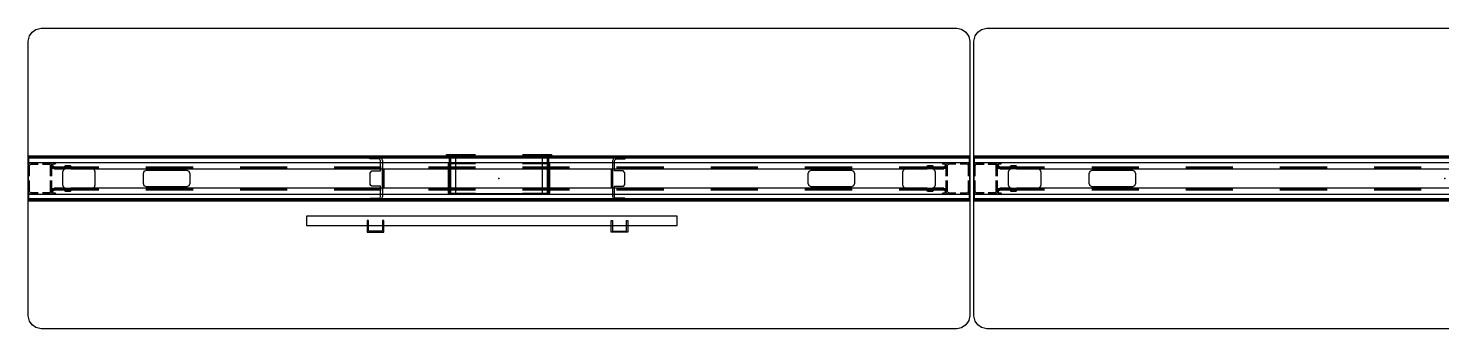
# Model space of a CAD drawing. Header units: inches. Extents: x 0 to 707, y 8 to 426.
# Drawn here: x 149 to 239, y 87.6 to 106.7 of the extents above; entities that cross this region are included whole.
import ezdxf

# ---------------------------------------------------------------- set-up
doc = ezdxf.new("R2010")
doc.units = ezdxf.units.IN
doc.header["$MEASUREMENT"] = 0
doc.layers.add('PHWALL', color=7, linetype='Continuous')
doc.layers.add('TILE', color=3, linetype='Continuous')

# ---------------------------------------------------------------- blocks, each defined once
blk = doc.blocks.new('PHZ100_75601_0P')
at = {"layer": 'PHWALL'}
for p, q in [((-30, 8.762), (-29.926, 9.102)), ((-29.926, 9.102), (-29.761, 9.339)), ((-29.761, 9.339), (-29.521, 9.505)), ((-29.521, 9.505), (-29.184, 9.578)), ((-29.184, 9.578), (29.184, 9.578)), ((29.184, 9.578), (29.488, 9.519)), ((29.488, 9.519), (29.761, 9.339)), ((29.761, 9.339), (29.948, 9.048)), ((29.948, 9.048), (30, 8.762)), ((-30, -8.762), (-30, 8.762)), ((30, 8.762), (30, -8.762)), ((30, 1.354), (-30, 1.354)), ((30, 1.294), (-30, 1.294)), ((-30, 1.235), (-30, -1.235)), ((-30, 0.834), (-29.977, 0.918)), ((-29.977, 0.918), (-29.92, 0.976)), ((-29.92, 0.976), (-29.834, 1)), ((-29.903, 0.875), (-29.876, 0.902)), ((-29.876, 0.902), (-29.823, 0.917)), ((-29.834, 1), (-29.362, 1)), ((-29.823, 0.917), (-29.362, 0.917)), ((-29.087, 1), (-28.666, 1)), ((-29.087, 0.917), (-28.666, 0.917)), ((-28.666, 1), (-28.666, 0.917)), ((-28.58, 0.976), (-28.666, 1)), ((-28.624, 0.902), (-28.666, 0.917)), ((-28.597, 0.875), (-28.624, 0.902)), ((-28.523, 0.918), (-28.58, 0.976)), ((-28.5, 0.834), (-28.523, 0.918)), ((28.5, 0.834), (28.523, 0.918)), ((28.523, 0.918), (28.58, 0.976)), ((28.58, 0.976), (28.666, 1)), ((28.597, 0.875), (28.624, 0.902)), ((28.624, 0.902), (28.666, 0.917)), ((28.666, 1), (28.666, 0.917)), ((29.127, 1), (28.666, 1)), ((29.127, 0.917), (28.666, 0.917)), ((29.834, 1), (29.402, 1)), ((29.823, 0.917), (29.402, 0.917)), ((29.876, 0.902), (29.823, 0.917)), ((29.92, 0.976), (29.834, 1)), ((29.903, 0.875), (29.876, 0.902)), ((29.977, 0.918), (29.92, 0.976)), ((30, 0.834), (29.977, 0.918)), ((30, 0.157), (30, 1.235)), ((-30, 0.157), (-30, 0.834)), ((-29.92, 0.812), (-29.903, 0.875)), ((-29.92, 0.157), (-29.92, 0.812)), ((-28.583, 0.823), (-28.597, 0.875)), ((-28.583, 0.157), (-28.583, 0.823)), ((-25.5, 0.725), (-28.583, 0.725)), ((-28.583, 0.665), (-25.5, 0.665)), ((-28.5, 0.157), (-28.5, 0.834)), ((-27.795, 0.433), (-27.738, 0.572)), ((-27.795, -0.433), (-27.795, 0.433)), ((-27.738, 0.572), (-27.598, 0.63)), ((-27.598, 0.63), (-25.945, 0.63)), ((-25.945, 0.63), (-25.806, 0.572)), ((-25.806, 0.572), (-25.748, 0.433)), ((-25.748, 0.433), (-25.748, -0.433)), ((-22.627, 0.442), (-22.685, 0.303)), ((-22.685, 0.303), (-22.685, -0.303)), ((-22.488, 0.5), (-22.627, 0.442)), ((-19.5, 0.725), (-22.5, 0.725)), ((-22.5, 0.665), (-19.5, 0.665)), ((-19.882, 0.5), (-22.488, 0.5)), ((-19.743, 0.442), (-19.882, 0.5)), ((-19.685, 0.303), (-19.743, 0.442)), ((-19.685, -0.303), (-19.685, 0.303)), ((-13.5, 0.725), (-16.5, 0.725)), ((-16.5, 0.665), (-13.5, 0.665)), ((-7.5, 0.725), (-10.5, 0.725)), ((-10.5, 0.665), (-7.5, 0.665)), ((-1.5, 0.725), (-4.5, 0.725)), ((-4.5, 0.665), (-1.5, 0.665)), ((4.5, 0.725), (1.5, 0.725)), ((1.5, 0.665), (4.5, 0.665)), ((10.5, 0.725), (7.5, 0.725)), ((7.5, 0.665), (10.5, 0.665)), ((16.5, 0.725), (13.5, 0.725)), ((13.5, 0.665), (16.5, 0.665)), ((22.5, 0.725), (19.5, 0.725)), ((19.5, 0.665), (22.5, 0.665)), ((19.743, 0.442), (19.685, 0.303)), ((19.685, 0.303), (19.685, -0.303)), ((19.882, 0.5), (19.743, 0.442)), ((22.488, 0.5), (19.882, 0.5)), ((22.627, 0.442), (22.488, 0.5)), ((22.685, 0.303), (22.627, 0.442)), ((22.685, -0.303), (22.685, 0.303)), ((28.583, 0.725), (25.5, 0.725)), ((25.5, 0.665), (28.583, 0.665)), ((25.748, 0.433), (25.806, 0.572)), ((25.748, -0.433), (25.748, 0.433)), ((25.806, 0.572), (25.945, 0.63)), ((25.945, 0.63), (27.598, 0.63)), ((27.598, 0.63), (27.738, 0.572)), ((27.738, 0.572), (27.795, 0.433)), ((27.795, 0.433), (27.795, -0.433)), ((28.5, 0.157), (28.5, 0.834)), ((28.583, 0.823), (28.597, 0.875)), ((28.583, 0.157), (28.583, 0.823)), ((29.92, 0.812), (29.903, 0.875)), ((29.92, 0.157), (29.92, 0.812)), ((30, -0.834), (30, 0.834)), ((-30, -0.834), (-30, -0.118)), ((-29.976, -0.92), (-30, -0.834)), ((-29.92, -0.812), (-29.92, -0.118)), ((-29.902, -0.876), (-29.92, -0.812)), ((-29.875, -0.903), (-29.902, -0.876)), ((-28.625, -0.903), (-28.598, -0.876)), ((-28.598, -0.876), (-28.583, -0.823)), ((-28.583, -0.823), (-28.583, -0.118)), ((-25.5, -0.665), (-28.583, -0.665)), ((-28.583, -0.725), (-25.5, -0.725)), ((-28.524, -0.92), (-28.5, -0.834)), ((-28.5, -0.834), (-28.5, -0.118)), ((-27.738, -0.572), (-27.795, -0.433)), ((-27.598, -0.63), (-27.738, -0.572)), ((-25.945, -0.63), (-27.598, -0.63)), ((-25.806, -0.572), (-25.945, -0.63)), ((-25.748, -0.433), (-25.806, -0.572)), ((-22.685, -0.303), (-22.627, -0.442)), ((-22.627, -0.442), (-22.488, -0.5)), ((-19.5, -0.665), (-22.5, -0.665)), ((-22.5, -0.725), (-19.5, -0.725)), ((-22.488, -0.5), (-19.882, -0.5)), ((-19.882, -0.5), (-19.743, -0.442)), ((-19.743, -0.442), (-19.685, -0.303)), ((-13.5, -0.665), (-16.5, -0.665)), ((-16.5, -0.725), (-13.5, -0.725)), ((-7.5, -0.665), (-10.5, -0.665)), ((-10.5, -0.725), (-7.5, -0.725)), ((-1.5, -0.665), (-4.5, -0.665)), ((-4.5, -0.725), (-1.5, -0.725)), ((4.5, -0.665), (1.5, -0.665)), ((1.5, -0.725), (4.5, -0.725)), ((10.5, -0.665), (7.5, -0.665)), ((7.5, -0.725), (10.5, -0.725)), ((16.5, -0.665), (13.5, -0.665)), ((13.5, -0.725), (16.5, -0.725)), ((22.5, -0.665), (19.5, -0.665)), ((19.5, -0.725), (22.5, -0.725)), ((19.685, -0.303), (19.743, -0.442)), ((19.743, -0.442), (19.882, -0.5)), ((19.882, -0.5), (22.488, -0.5)), ((22.488, -0.5), (22.627, -0.442)), ((22.627, -0.442), (22.685, -0.303)), ((28.583, -0.665), (25.5, -0.665)), ((25.5, -0.725), (28.583, -0.725)), ((25.806, -0.572), (25.748, -0.433)), ((25.945, -0.63), (25.806, -0.572)), ((27.598, -0.63), (25.945, -0.63)), ((27.738, -0.572), (27.598, -0.63)), ((27.795, -0.433), (27.738, -0.572)), ((28.5, -0.834), (28.5, -0.118)), ((28.524, -0.92), (28.5, -0.834)), ((28.583, -0.823), (28.583, -0.118)), ((28.598, -0.876), (28.583, -0.823)), ((28.625, -0.903), (28.598, -0.876)), ((29.875, -0.903), (29.902, -0.876)), ((29.902, -0.876), (29.92, -0.812)), ((29.92, -0.812), (29.92, -0.118)), ((29.976, -0.92), (30, -0.834)), ((30, -1.235), (30, -0.118)), ((30, -1.294), (-30, -1.294)), ((30, -1.354), (-30, -1.354)), ((-29.918, -0.977), (-29.976, -0.92)), ((-29.834, -1), (-29.918, -0.977)), ((-29.823, -0.917), (-29.875, -0.903)), ((-29.362, -1), (-29.834, -1)), ((-29.362, -0.917), (-29.823, -0.917)), ((-28.666, -0.917), (-29.087, -0.917)), ((-28.666, -1), (-29.087, -1)), ((-28.666, -0.917), (-28.625, -0.903)), ((-28.666, -0.917), (-28.666, -1)), ((-28.666, -1), (-28.582, -0.977)), ((-28.582, -0.977), (-28.524, -0.92)), ((28.582, -0.977), (28.524, -0.92)), ((28.666, -1), (28.582, -0.977)), ((28.666, -0.917), (28.625, -0.903)), ((28.666, -0.917), (28.666, -1)), ((28.666, -0.917), (29.127, -0.917)), ((28.666, -1), (29.127, -1)), ((29.402, -0.917), (29.823, -0.917)), ((29.402, -1), (29.834, -1)), ((29.823, -0.917), (29.875, -0.903)), ((29.834, -1), (29.918, -0.977)), ((29.918, -0.977), (29.976, -0.92)), ((-29.926, -9.102), (-30, -8.762)), ((30, -8.762), (29.948, -9.048)), ((-29.761, -9.339), (-29.926, -9.102)), ((-29.521, -9.505), (-29.761, -9.339)), ((-29.184, -9.578), (-29.521, -9.505)), ((29.184, -9.578), (-29.184, -9.578)), ((29.488, -9.519), (29.184, -9.578)), ((29.761, -9.339), (29.488, -9.519)), ((29.948, -9.048), (29.761, -9.339))]:
    blk.add_line(p, q, dxfattribs=at)
blk.add_point((0, 0), dxfattribs=at)
blk = doc.blocks.new('PHZ130_3560R_0P')
at = {"layer": 'TILE'}
for p, q in [((-28.45, -0.831), (-28.462, -0.859)), ((-28.462, -0.859), (-28.462, -0.922)), ((-28.356, -0.737), (-28.45, -0.831)), ((-28.344, -0.709), (-28.356, -0.737)), ((-27.675, -0.607), (-28.344, -0.607)), ((-28.344, -0.607), (-28.344, -0.709)), ((-27.675, -0.78), (-27.675, -0.607)), ((-27.635, -0.82), (-27.675, -0.78)), ((-27.32, -0.82), (-27.635, -0.82)), ((-27.281, -0.78), (-27.32, -0.82)), ((27.282, -0.607), (-27.281, -0.607)), ((-27.281, -0.607), (-27.281, -0.78)), ((27.282, -0.779), (27.282, -0.607)), ((27.322, -0.82), (27.282, -0.779)), ((27.635, -0.82), (27.322, -0.82)), ((27.676, -0.78), (27.635, -0.82)), ((28.344, -0.607), (27.676, -0.607)), ((27.676, -0.607), (27.676, -0.78)), ((28.344, -0.706), (28.344, -0.607)), ((28.358, -0.74), (28.344, -0.706)), ((28.452, -0.833), (28.358, -0.74)), ((28.462, -0.858), (28.452, -0.833)), ((28.462, -0.922), (28.462, -0.858)), ((-29.97, -1.437), (-29.97, -1.002)), ((-29.97, -1.002), (29.97, -1.002)), ((29.97, -1.437), (-29.97, -1.437)), ((-28.462, -0.922), (-28.305, -0.922)), ((-28.305, -0.922), (-28.265, -0.969)), ((-28.265, -0.969), (-28.265, -1.002)), ((28.266, -0.966), (28.305, -0.922)), ((28.266, -1.001), (28.266, -0.966)), ((28.305, -0.922), (28.462, -0.922)), ((29.97, -1.002), (29.97, -1.437))]:
    blk.add_line(p, q, dxfattribs=at)
blk.add_point((0, 0), dxfattribs=at)
blk = doc.blocks.new('PHZ140_3560RN_0P')
at = {"layer": 'TILE'}
for p, q in [((-28.45, -0.831), (-28.462, -0.859)), ((-28.462, -0.859), (-28.462, -0.922)), ((-28.356, -0.737), (-28.45, -0.831)), ((-28.344, -0.709), (-28.356, -0.737)), ((-27.675, -0.607), (-28.344, -0.607)), ((-28.344, -0.607), (-28.344, -0.709)), ((-27.675, -0.78), (-27.675, -0.607)), ((-27.635, -0.82), (-27.675, -0.78)), ((-27.32, -0.82), (-27.635, -0.82)), ((-27.281, -0.78), (-27.32, -0.82)), ((27.282, -0.607), (-27.281, -0.607)), ((-27.281, -0.607), (-27.281, -0.78)), ((27.282, -0.779), (27.282, -0.607)), ((27.322, -0.82), (27.282, -0.779)), ((27.635, -0.82), (27.322, -0.82)), ((27.676, -0.78), (27.635, -0.82)), ((28.344, -0.607), (27.676, -0.607)), ((27.676, -0.607), (27.676, -0.78)), ((28.344, -0.706), (28.344, -0.607)), ((28.358, -0.74), (28.344, -0.706)), ((28.452, -0.833), (28.358, -0.74)), ((28.462, -0.858), (28.452, -0.833)), ((28.462, -0.922), (28.462, -0.858)), ((-29.97, -1.437), (-29.97, -1.002)), ((-29.97, -1.002), (29.97, -1.002)), ((29.97, -1.437), (-29.97, -1.437)), ((-28.462, -0.922), (-28.305, -0.922)), ((-28.305, -0.922), (-28.265, -0.969)), ((-28.265, -0.969), (-28.265, -1.002)), ((28.266, -0.966), (28.305, -0.922)), ((28.266, -1.001), (28.266, -0.966)), ((28.305, -0.922), (28.462, -0.922)), ((29.97, -1.002), (29.97, -1.437))]:
    blk.add_line(p, q, dxfattribs=at)
blk.add_point((0, 0), dxfattribs=at)
blk = doc.blocks.new('PHZ170_1N_0P')
at = {"layer": 'PHWALL'}
for p, q in [((-8.223, 1.369), (-7.666, 1.371)), ((-8.222, 1.246), (-8.223, 1.369)), ((-7.663, 1.249), (-8.222, 1.246)), ((-7.666, 1.371), (-7.498, 1.299)), ((-7.586, 1.214), (-7.663, 1.249)), ((-7.547, 1.13), (-7.586, 1.214)), ((-7.548, 0.487), (-7.547, 1.13)), ((-7.498, 1.299), (-7.429, 1.134)), ((-7.429, 1.134), (-7.429, -1.144)), ((-3.346, 1.434), (-3.346, 1.539)), ((-3.346, 1.539), (-1.5, 1.539)), ((-1.5, 1.435), (-3.346, 1.434)), ((-3.248, 0.945), (-3.248, -0.945)), ((-1.5, 0.945), (-3.248, 0.945)), ((-3.15, 1.322), (-3.037, 1.434)), ((-3.15, -0.928), (-3.15, 1.322)), ((-3.037, 1.378), (-3.093, 1.322)), ((-3.093, 1.322), (-3.093, -0.928)), ((-2.756, 1.378), (-3.037, 1.378)), ((-2.756, -0.976), (-2.756, 1.378)), ((1.5, 1.539), (3.346, 1.539)), ((3.346, 1.435), (1.5, 1.435)), ((3.248, 0.945), (1.5, 0.945)), ((3.037, 1.378), (2.755, 1.378)), ((2.755, 1.378), (2.755, -0.976)), ((3.036, 1.435), (3.15, 1.321)), ((3.093, 1.32), (3.037, 1.378)), ((3.093, -0.928), (3.093, 1.32)), ((3.15, 1.321), (3.15, -0.928)), ((3.248, -0.945), (3.248, 0.945)), ((3.346, 1.539), (3.346, 1.435)), ((7.31, 1.299), (7.241, 1.134)), ((7.241, 1.134), (7.241, -1.144)), ((7.478, 1.371), (7.31, 1.299)), ((7.36, 1.13), (7.398, 1.214)), ((7.36, 0.487), (7.36, 1.13)), ((7.398, 1.214), (7.475, 1.249)), ((7.475, 1.249), (8.035, 1.246)), ((8.035, 1.369), (7.478, 1.371)), ((8.035, 1.246), (8.035, 1.369)), ((-8.217, 0.368), (-8.098, 0.487)), ((-8.217, -0.381), (-8.217, 0.368)), ((-8.098, 0.487), (-7.548, 0.487)), ((-7.428, -0.592), (-7.428, 0.597)), ((-7.428, 0.597), (-7.329, 0.596)), ((-7.329, 0.596), (-7.329, -0.592)), ((7.241, 0.597), (7.141, 0.596)), ((7.141, 0.596), (7.141, -0.592)), ((7.241, -0.592), (7.241, 0.597)), ((7.91, 0.487), (7.36, 0.487)), ((8.029, 0.368), (7.91, 0.487)), ((8.029, -0.381), (8.029, 0.368)), ((-8.16, -0.438), (-8.217, -0.381)), ((-8.098, -0.498), (-8.16, -0.438)), ((-7.547, -0.498), (-8.098, -0.498)), ((-7.547, -1.144), (-7.547, -0.498)), ((-7.329, -0.592), (-7.428, -0.592)), ((7.141, -0.592), (7.241, -0.592)), ((7.359, -1.144), (7.359, -0.498)), ((7.359, -0.498), (7.91, -0.498)), ((7.91, -0.498), (7.972, -0.438)), ((7.972, -0.438), (8.029, -0.381)), ((-8.216, -1.381), (-8.216, -1.263)), ((-8.216, -1.263), (-7.665, -1.263)), ((-7.665, -1.381), (-8.216, -1.381)), ((-7.665, -1.263), (-7.581, -1.228)), ((-7.499, -1.313), (-7.665, -1.381)), ((-7.581, -1.228), (-7.547, -1.144)), ((-7.429, -1.144), (-7.499, -1.313)), ((-3.248, -0.945), (-1.5, -0.945)), ((-3.093, -0.928), (-3.15, -0.928)), ((2.755, -0.976), (-2.756, -0.976)), ((1.5, -0.945), (3.248, -0.945)), ((3.15, -0.928), (3.093, -0.928)), ((7.241, -1.144), (7.311, -1.313)), ((7.311, -1.313), (7.477, -1.381)), ((7.394, -1.228), (7.359, -1.144)), ((7.477, -1.263), (7.394, -1.228)), ((8.028, -1.263), (7.477, -1.263)), ((7.477, -1.381), (8.028, -1.381)), ((8.028, -1.381), (8.028, -1.263)), ((-12.267, -2.399), (-12.267, -2.991)), ((11.354, -2.399), (-12.267, -2.399)), ((-8.405, -2.678), (-8.405, -3.431)), ((-8.324, -2.678), (-8.405, -2.678)), ((-8.324, -3.352), (-8.324, -2.678)), ((-7.332, -2.678), (-7.421, -2.678)), ((-7.421, -2.678), (-7.421, -3.352)), ((-7.332, -3.431), (-7.332, -2.678)), ((7.144, -3.431), (7.144, -2.678)), ((7.144, -2.678), (7.233, -2.678)), ((7.233, -2.678), (7.233, -3.352)), ((8.136, -3.352), (8.136, -2.678)), ((8.136, -2.678), (8.217, -2.678)), ((8.217, -2.678), (8.217, -3.431)), ((11.354, -2.991), (11.354, -2.399)), ((-12.267, -2.991), (11.354, -2.991)), ((-8.405, -3.431), (-7.332, -3.431)), ((-7.421, -3.352), (-8.324, -3.352)), ((8.217, -3.431), (7.144, -3.431)), ((7.233, -3.352), (8.136, -3.352))]:
    blk.add_line(p, q, dxfattribs=at)
blk.add_point((0, 0), dxfattribs=at)

msp = doc.modelspace()

# ---------------------------------------------------------------- block references
for name, p in [('PHZ100_75601_0P', (178.956, 97.134)), ('PHZ100_75601_0P', (239.231, 97.134)), ('PHZ170_1N_0P', (178.956, 97.134)), ('PHZ130_3560R_0P', (178.956, 97.134)), ('PHZ140_3560RN_0P', (178.956, 97.134)), ('PHZ130_3560R_0P', (239.231, 97.134)), ('PHZ140_3560RN_0P', (239.231, 97.134))]:
    msp.add_blockref(name, p)
at = {"rotation": 180}
for name, p in [('PHZ130_3560R_0P', (178.956, 97.134)), ('PHZ140_3560RN_0P', (178.956, 97.134)), ('PHZ130_3560R_0P', (239.231, 97.134)), ('PHZ140_3560RN_0P', (239.231, 97.134))]:
    msp.add_blockref(name, p, dxfattribs=at)

doc.saveas('drawing.dxf')
